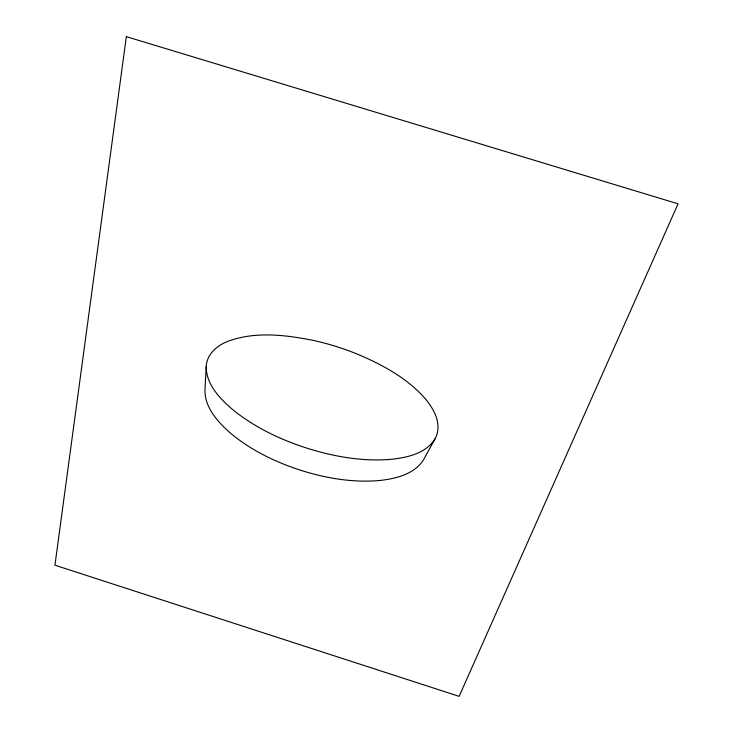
<?xml version="1.0" encoding="UTF-8"?>
<svg xmlns="http://www.w3.org/2000/svg" width="733" height="733" viewBox="0 0 733 733"><rect width="100%" height="100%" fill="white"/><g stroke="black" fill="none" stroke-linecap="round" stroke-linejoin="round"><path stroke-width="1.1" d="M206.23 366.463C206.028 384.349 219.818 398.505 232.453 409.435C254.378 427.321 280.382 439.644 307.209 448.248C333.973 456.641 362.212 461.598 390.313 459.426C406.623 457.704 425.974 453.791 435.136 438.636A34.259 28.193 15 0 0 437.418 432.699C440.13 420.073 432.928 407.85 425.103 398.532C407.026 377.962 382.223 364.603 357.301 354.094A207.989 160.17 20.6 0 0 313.275 340.396C285.155 334.844 254.534 331.05 227.102 341.633C216.776 345.784 206.669 354.589 206.23 366.463L204.956 389.828C204.617 407.374 217.545 421.677 229.869 432.626C250.53 450.089 275.315 462.12 300.961 470.357C326.506 478.411 353.563 482.946 380.363 480.427C396.416 478.53 415.098 474.004 423.94 459.078L435.136 438.636M126.342 36.65L54.938 565.198L459.133 696.35L678.062 203.82L126.342 36.65"/></g></svg>
